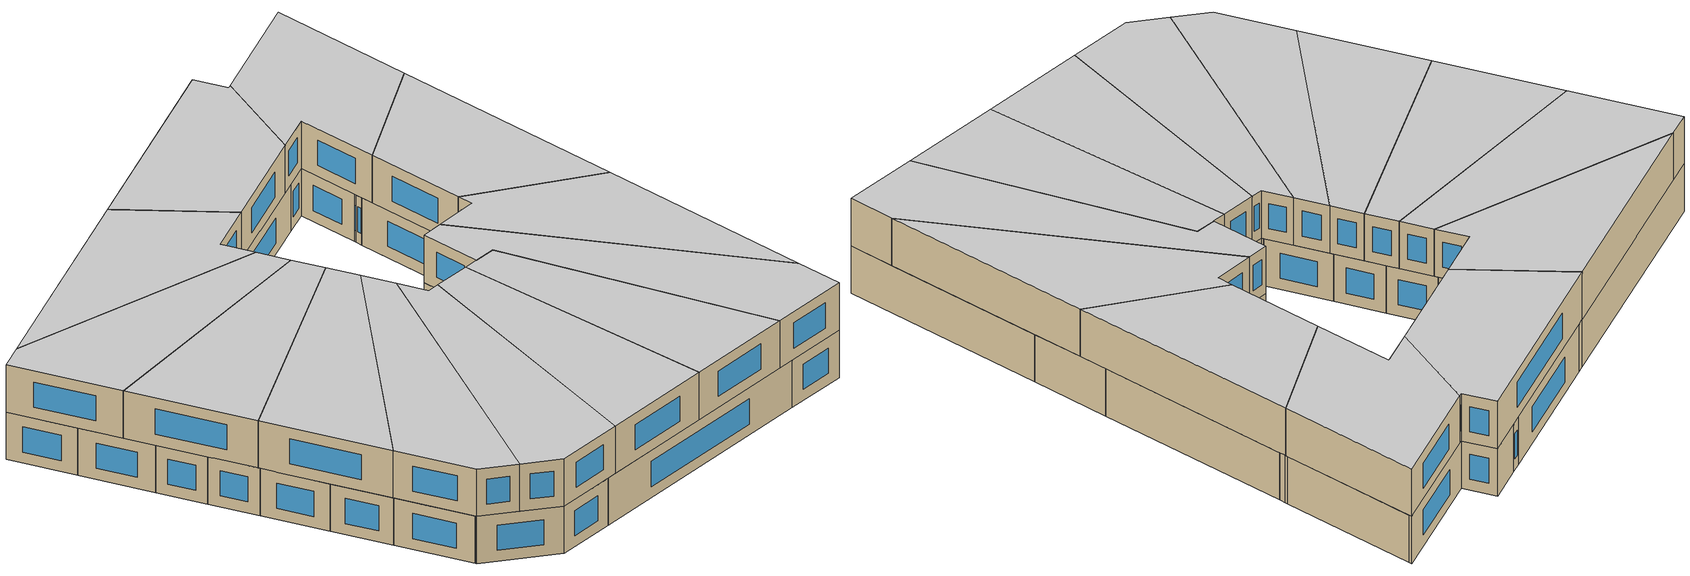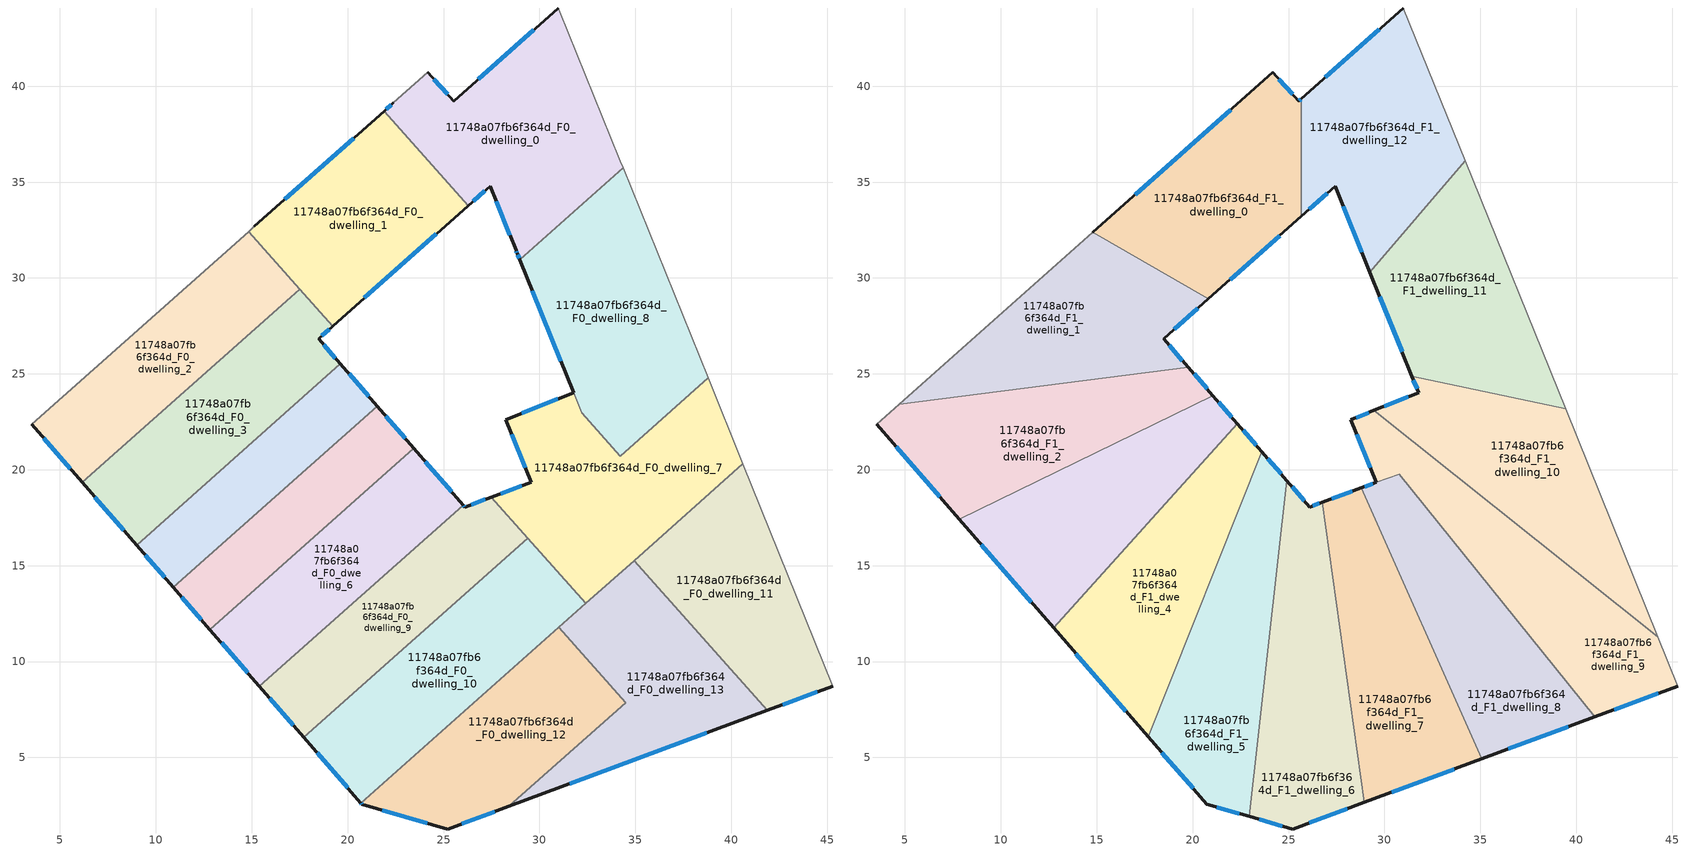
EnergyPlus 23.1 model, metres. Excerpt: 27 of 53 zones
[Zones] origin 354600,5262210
11748a07fb6f364d_F0_dwelling_0
 floor ground (EU_floor_Construction): 31.07,43.89 34.17,36.23 34.23,36.08 34.37,35.74 28.98,30.95 28.84,31.29 28.78,31.44 27.43,34.78 26.29,33.77 21.91,38.7 22.39,39.13 24.18,40.72 25.53,39.22 30.99,44.08 z0
 wall outside (EU_wall_Construction): 26.29,33.77 27.43,34.78 28.78,31.44 28.84,31.29 28.98,30.95 / 22.39,39.13 21.91,38.7 / 30.99,44.08 25.53,39.22 24.18,40.72 z0:3
 wall to 11748a07fb6f364d_F0_dwelling_1 (EU_wall_Construction): 21.91,38.7 26.29,33.77 z0:3
 wall adiabatic (EU_wall_Construction): 24.18,40.72 22.39,39.13 / 34.37,35.74 34.23,36.08 34.17,36.23 31.07,43.89 30.99,44.08 z0:3
 wall to 11748a07fb6f364d_F0_dwelling_8 (EU_wall_Construction): 28.98,30.95 34.37,35.74 z0:3
 window (EU_Window_Construction): 27.75,34 28.46,32.23 / 26.56,34.01 27.16,34.55 / 22.28,39.03 22.02,38.8 / 25.21,39.57 24.5,40.37 / 29.71,42.94 26.81,40.36 / 28.87,31.21 28.95,31.03 / 28.79,31.41 28.83,31.33 z0.7:2.3
11748a07fb6f364d_F0_dwelling_1
 floor ground (EU_floor_Construction): 21.91,38.7 26.29,33.77 19.22,27.49 14.83,32.42 15.14,32.69 z0
 wall outside (EU_wall_Construction): 19.22,27.49 26.29,33.77 / 21.91,38.7 15.14,32.69 z0:3
 wall adiabatic (EU_wall_Construction): 15.14,32.69 14.83,32.42 z0:3
 wall to 11748a07fb6f364d_F0_dwelling_2 (EU_wall_Construction): 14.83,32.42 17.5,29.42 z0:3
 wall to 11748a07fb6f364d_F0_dwelling_3 (EU_wall_Construction): 17.5,29.42 19.22,27.49 z0:3
 window (EU_Window_Construction): 20.88,28.96 24.63,32.3 / 20.32,37.29 16.73,34.1 z0.7:2.3
11748a07fb6f364d_F0_dwelling_10
 floor ground (EU_floor_Construction): 29.4,16.44 32.42,13.03 20.69,2.61 17.71,6.05 z0
 wall outside (EU_wall_Construction): 17.71,6.05 20.69,2.61 z0:3
 wall to 11748a07fb6f364d_F0_dwelling_9 (EU_wall_Construction): 29.4,16.44 17.71,6.05 z0:3
 wall to 11748a07fb6f364d_F0_dwelling_7 (EU_wall_Construction): 32.42,13.03 29.4,16.44 z0:3
 wall to 11748a07fb6f364d_F0_dwelling_12 (EU_wall_Construction): 20.69,2.61 31.01,11.78 z0:3
 wall to 11748a07fb6f364d_F0_dwelling_13 (EU_wall_Construction): 31.01,11.78 32.42,13.03 z0:3
 window (EU_Window_Construction): 18.41,5.24 19.99,3.42 z0.7:2.3
11748a07fb6f364d_F0_dwelling_11
 floor ground (EU_floor_Construction): 40.61,20.31 45.3,8.72 41.88,7.45 34.94,15.27 z0
 wall outside (EU_wall_Construction): 41.88,7.45 45.3,8.72 z0:3
 wall to 11748a07fb6f364d_F0_dwelling_13 (EU_wall_Construction): 34.94,15.27 41.88,7.45 z0:3
 wall adiabatic (EU_wall_Construction): 45.3,8.72 40.61,20.31 z0:3
 wall to 11748a07fb6f364d_F0_dwelling_7 (EU_wall_Construction): 40.61,20.31 34.94,15.27 z0:3
 window (EU_Window_Construction): 42.68,7.75 44.5,8.42 z0.7:2.3
11748a07fb6f364d_F0_dwelling_12
 floor ground (EU_floor_Construction): 31.01,11.78 34.49,7.86 28.41,2.46 25.21,1.27 20.74,2.56 20.69,2.61 z0
 wall outside (EU_wall_Construction): 20.69,2.61 20.74,2.56 25.21,1.27 28.41,2.46 z0:3
 wall to 11748a07fb6f364d_F0_dwelling_13 (EU_wall_Construction): 28.41,2.46 34.49,7.86 31.01,11.78 z0:3
 window (EU_Window_Construction): 21.79,2.25 24.16,1.57 / 20.71,2.6 20.73,2.57 / 25.96,1.55 27.66,2.18 z0.7:2.3
11748a07fb6f364d_F0_dwelling_13
 floor ground (EU_floor_Construction): 34.94,15.27 41.88,7.45 28.41,2.46 34.49,7.86 31.01,11.78 z0
 wall outside (EU_wall_Construction): 28.41,2.46 41.88,7.45 z0:3
 wall to 11748a07fb6f364d_F0_dwelling_7 (EU_wall_Construction): 34.94,15.27 32.42,13.03 z0:3
 window (EU_Window_Construction): 31.58,3.63 38.72,6.28 z0.7:2.3
11748a07fb6f364d_F0_dwelling_2
 floor ground (EU_floor_Construction): 14.83,32.42 17.5,29.42 6.16,19.34 3.53,22.37 z0
 wall outside (EU_wall_Construction): 3.53,22.37 6.16,19.34 z0:3
 wall adiabatic (EU_wall_Construction): 14.83,32.42 3.53,22.37 z0:3
 wall to 11748a07fb6f364d_F0_dwelling_3 (EU_wall_Construction): 17.03,29 17.5,29.42 / 6.16,19.34 17.02,28.99 z0:3
 window (EU_Window_Construction): 4.14,21.65 5.54,20.05 z0.7:2.3
11748a07fb6f364d_F0_dwelling_3
 floor ground (EU_floor_Construction): 19.22,27.49 18.48,26.83 19.63,25.51 9,16.07 6.16,19.34 17.5,29.42 z0
 wall outside (EU_wall_Construction): 6.16,19.34 9,16.07 / 19.63,25.51 18.48,26.83 19.22,27.49 z0:3
 wall to 11748a07fb6f364d_F0_dwelling_4 (EU_wall_Construction): 9,16.07 19.63,25.51 z0:3
 window (EU_Window_Construction): 6.82,18.57 8.33,16.84 / 18.65,26.99 19.04,27.33 / 19.36,25.82 18.75,26.52 z0.7:2.3
11748a07fb6f364d_F0_dwelling_4
 floor ground (EU_floor_Construction): 19.63,25.51 21.54,23.32 10.91,13.87 9,16.07 z0
 wall outside (EU_wall_Construction): 9,16.07 10.91,13.87 / 21.54,23.32 19.63,25.51 z0:3
 wall to 11748a07fb6f364d_F0_dwelling_5 (EU_wall_Construction): 10.91,13.87 21.54,23.32 z0:3
 window (EU_Window_Construction): 9.45,15.55 10.46,14.39 / 21.09,23.83 20.08,25 z0.7:2.3
 ceiling adiabatic (EU_roof_Construction): 21.54,23.32 19.63,25.51 13.79,20.33 21.06,23.87 z3
11748a07fb6f364d_F0_dwelling_5
 floor ground (EU_floor_Construction): 21.54,23.32 23.45,21.12 12.82,11.67 10.91,13.87 z0
 wall outside (EU_wall_Construction): 10.91,13.87 12.82,11.67 / 23.45,21.12 21.54,23.32 z0:3
 wall to 11748a07fb6f364d_F0_dwelling_6 (EU_wall_Construction): 12.82,11.67 23.45,21.12 z0:3
 window (EU_Window_Construction): 11.36,13.35 12.37,12.19 / 23,21.63 21.99,22.8 z0.7:2.3
11748a07fb6f364d_F0_dwelling_6
 floor ground (EU_floor_Construction): 23.45,21.12 26.02,18.16 15.39,8.71 12.82,11.67 z0
 wall outside (EU_wall_Construction): 26.02,18.16 23.45,21.12 / 12.82,11.67 15.39,8.71 z0:3
 wall to 11748a07fb6f364d_F0_dwelling_9 (EU_wall_Construction): 15.39,8.71 26.02,18.16 z0:3
 window (EU_Window_Construction): 25.42,18.85 24.05,20.42 / 13.43,10.97 14.79,9.41 z0.7:2.3
11748a07fb6f364d_F0_dwelling_7
 floor ground (EU_floor_Construction): 38.79,24.79 40.61,20.31 32.42,13.03 27.5,18.57 29.58,19.34 28.25,22.61 31.78,24.02 32.21,22.97 34.21,20.72 z0
 wall outside (EU_wall_Construction): 31.78,24.02 28.25,22.61 29.58,19.34 27.5,18.57 z0:3
 wall to 11748a07fb6f364d_F0_dwelling_8 (EU_wall_Construction): 38.79,24.79 34.21,20.72 32.21,22.97 31.78,24.02 z0:3
 wall adiabatic (EU_wall_Construction): 40.61,20.31 38.79,24.79 z0:3
 wall to 11748a07fb6f364d_F0_dwelling_9 (EU_wall_Construction): 27.5,18.57 29.39,16.44 z0:3
 window (EU_Window_Construction): 30.95,23.69 29.08,22.94 / 29.09,19.16 27.99,18.75 / 28.56,21.84 29.27,20.11 z0.7:2.3
11748a07fb6f364d_F0_dwelling_8
 floor ground (EU_floor_Construction): 34.37,35.74 38.79,24.79 34.21,20.72 32.21,22.97 28.98,30.95 z0
 wall outside (EU_wall_Construction): 28.98,30.95 31.78,24.03 z0:3
 wall adiabatic (EU_wall_Construction): 38.79,24.79 34.37,35.74 z0:3
 window (EU_Window_Construction): 29.64,29.32 31.12,25.65 z0.7:2.3
11748a07fb6f364d_F0_dwelling_9
 floor ground (EU_floor_Construction): 27.5,18.57 29.39,16.44 17.71,6.05 15.39,8.71 26.02,18.16 26.11,18.06 z0
 wall outside (EU_wall_Construction): 27.5,18.57 26.11,18.06 26.02,18.16 / 15.39,8.71 17.71,6.05 z0:3
 window (EU_Window_Construction): 26.09,18.08 26.04,18.13 / 27.17,18.45 26.44,18.18 / 15.94,8.09 17.16,6.67 z0.7:2.3
11748a07fb6f364d_F1_dwelling_0
 floor to 11748a07fb6f364d_F0_dwelling_1 (EU_floor_Construction): 21.91,38.7 25.67,34.47 25.67,33.22 20.82,28.91 14.95,32.29 14.83,32.42 14.86,32.44 z3
 floor to 11748a07fb6f364d_F0_dwelling_0 (EU_floor_Construction): 25.67,39.35 25.67,34.47 21.91,38.7 24.18,40.72 25.53,39.22 z3
 wall outside (EU_wall_Construction): 25.67,39.35 25.53,39.22 24.18,40.72 14.79,32.38 / 20.82,28.91 25.67,33.22 z3:6
 wall to 11748a07fb6f364d_F1_dwelling_12 (EU_wall_Construction): 25.67,33.22 25.67,39.35 z3:6
 wall to 11748a07fb6f364d_F1_dwelling_1 (EU_wall_Construction): 14.79,32.38 20.82,28.91 z3:6
 window (EU_Window_Construction): 25.21,39.57 24.5,40.37 / 25.64,39.32 25.56,39.25 / 21.96,29.92 24.53,32.21 / 21.98,38.76 17,34.34 z3.7:5.3
 ceiling to 11748a07fb6f364d_F2_dwelling_0 (EU_floor_Construction): 25.67,33.22 25.67,39.35 25.53,39.22 24.18,40.72 14.79,32.38 20.82,28.91 z6
11748a07fb6f364d_F1_dwelling_1
 floor to 11748a07fb6f364d_F0_dwelling_2 (EU_floor_Construction): 14.95,32.29 17.5,29.42 11.76,24.32 4.7,23.41 14.79,32.38 z3
 floor to 11748a07fb6f364d_F0_dwelling_3 (EU_floor_Construction): 19.22,27.49 18.48,26.83 19.63,25.51 19.38,25.3 11.76,24.32 17.5,29.42 z3
 floor to 11748a07fb6f364d_F0_dwelling_1 (EU_floor_Construction): 20.82,28.91 19.22,27.49 14.95,32.29 z3
 floor adiabatic (EU_floor_Construction): 19.63,25.51 19.77,25.35 19.38,25.3 z3
 wall outside (EU_wall_Construction): 19.77,25.35 18.48,26.83 20.82,28.91 z3:6
 wall to 11748a07fb6f364d_F1_dwelling_2 (EU_wall_Construction): 4.7,23.41 19.77,25.35 z3:6
 wall adiabatic (EU_wall_Construction): 14.79,32.38 4.7,23.41 z3:6
 window (EU_Window_Construction): 19.03,27.32 20.27,28.42 / 19.47,25.7 18.78,26.48 z3.7:5.3
 ceiling to 11748a07fb6f364d_F2_dwelling_1 (EU_floor_Construction): 19.77,25.35 18.48,26.83 20.82,28.91 14.79,32.38 4.7,23.41 z6
11748a07fb6f364d_F1_dwelling_10
 floor to 11748a07fb6f364d_F0_dwelling_7 (EU_floor_Construction): 39.45,23.18 40.61,20.31 36.99,17.09 29.46,23.09 31.78,24.02 32.21,22.97 34.21,20.72 37.46,23.6 z3
 floor to 11748a07fb6f364d_F0_dwelling_11 (EU_floor_Construction): 40.61,20.31 44.25,11.3 36.99,17.09 z3
 floor to 11748a07fb6f364d_F0_dwelling_8 (EU_floor_Construction): 37.46,23.6 34.21,20.72 32.21,22.97 31.43,24.88 z3
 wall outside (EU_wall_Construction): 31.43,24.88 31.78,24.02 29.46,23.09 z3:6
 wall to 11748a07fb6f364d_F1_dwelling_11 (EU_wall_Construction): 39.45,23.18 31.43,24.88 z3:6
 wall adiabatic (EU_wall_Construction): 44.25,11.3 39.45,23.18 z3:6
 wall to 11748a07fb6f364d_F1_dwelling_9 (EU_wall_Construction): 29.46,23.09 44.25,11.3 z3:6
 window (EU_Window_Construction): 31.23,23.8 30,23.31 / 31.51,24.68 31.7,24.22 z3.7:5.3
 ceiling to 11748a07fb6f364d_F2_dwelling_10 (EU_floor_Construction): 44.25,11.3 39.45,23.18 31.43,24.88 31.78,24.02 29.46,23.09 z6
11748a07fb6f364d_F1_dwelling_11
 floor to 11748a07fb6f364d_F0_dwelling_8 (EU_floor_Construction): 34.37,35.74 38.79,24.79 37.46,23.6 31.43,24.88 29.24,30.3 32.36,33.96 z3
 floor to 11748a07fb6f364d_F0_dwelling_0 (EU_floor_Construction): 34.21,36.12 34.37,35.74 32.36,33.96 z3
 floor to 11748a07fb6f364d_F0_dwelling_7 (EU_floor_Construction): 38.79,24.79 39.45,23.18 37.46,23.6 z3
 wall outside (EU_wall_Construction): 29.24,30.3 31.43,24.88 z3:6
 wall to 11748a07fb6f364d_F1_dwelling_12 (EU_wall_Construction): 34.21,36.12 29.24,30.3 z3:6
 wall adiabatic (EU_wall_Construction): 39.45,23.18 34.21,36.12 z3:6
 window (EU_Window_Construction): 29.76,29.03 30.92,26.15 z3.7:5.3
 ceiling to 11748a07fb6f364d_F2_dwelling_11 (EU_floor_Construction): 39.45,23.18 34.21,36.12 29.24,30.3 31.43,24.88 z6
11748a07fb6f364d_F1_dwelling_12
 floor to 11748a07fb6f364d_F0_dwelling_0 (EU_floor_Construction): 31.07,43.89 34.17,36.23 34.18,36.2 34.21,36.12 32.36,33.96 28.98,30.95 28.87,31.23 28.83,31.32 28.78,31.44 27.43,34.78 26.29,33.77 25.67,34.47 25.67,39.35 30.99,44.08 z3
 floor to 11748a07fb6f364d_F0_dwelling_8 (EU_floor_Construction): 32.36,33.96 29.24,30.3 28.98,30.95 z3
 floor to 11748a07fb6f364d_F0_dwelling_1 (EU_floor_Construction): 25.67,34.47 26.29,33.77 25.67,33.22 z3
 wall outside (EU_wall_Construction): 25.67,33.22 27.43,34.78 29.24,30.3 / 30.99,44.08 25.67,39.35 z3:6
 wall adiabatic (EU_wall_Construction): 34.21,36.12 30.99,44.08 z3:6
 window (EU_Window_Construction): 27.85,33.73 28.82,31.35 / 26.08,33.59 27.02,34.42 / 29.74,42.97 26.92,40.46 z3.7:5.3
 ceiling to 11748a07fb6f364d_F2_dwelling_12 (EU_floor_Construction): 29.24,30.3 34.21,36.12 30.99,44.08 25.67,39.35 25.67,33.22 27.43,34.78 z6
11748a07fb6f364d_F1_dwelling_2
 floor to 11748a07fb6f364d_F0_dwelling_3 (EU_floor_Construction): 19.38,25.3 13.79,20.33 7.82,17.43 6.16,19.34 11.76,24.32 z3
 floor to 11748a07fb6f364d_F0_dwelling_2 (EU_floor_Construction): 11.76,24.32 6.16,19.34 3.53,22.37 4.7,23.41 z3
 floor adiabatic (EU_floor_Construction): 19.77,25.35 21.06,23.87 13.79,20.33 19.38,25.3 z3
 wall outside (EU_wall_Construction): 21.06,23.87 19.77,25.35 / 3.53,22.37 7.82,17.42 z3:6
 wall to 11748a07fb6f364d_F1_dwelling_3 (EU_wall_Construction): 7.82,17.42 21.06,23.87 z3:6
 wall adiabatic (EU_wall_Construction): 4.7,23.41 3.53,22.37 z3:6
 window (EU_Window_Construction): 20.76,24.21 20.07,25 / 4.53,21.21 6.81,18.59 z3.7:5.3
 ceiling to 11748a07fb6f364d_F2_dwelling_2 (EU_floor_Construction): 21.06,23.87 19.77,25.35 4.7,23.41 3.53,22.37 7.82,17.42 z6
11748a07fb6f364d_F1_dwelling_3
 floor to 11748a07fb6f364d_F0_dwelling_4 (EU_floor_Construction): 21.06,23.87 21.54,23.32 10.91,13.87 9,16.07 13.79,20.33 z3
 floor to 11748a07fb6f364d_F0_dwelling_5 (EU_floor_Construction): 21.54,23.32 22.33,22.4 12.75,11.75 10.91,13.87 z3
 floor to 11748a07fb6f364d_F0_dwelling_3 (EU_floor_Construction): 13.79,20.33 9,16.07 7.82,17.43 z3
 wall outside (EU_wall_Construction): 22.33,22.4 21.06,23.87 / 7.82,17.42 12.75,11.75 z3:6
 wall to 11748a07fb6f364d_F1_dwelling_4 (EU_wall_Construction): 12.75,11.75 22.33,22.4 z3:6
 window (EU_Window_Construction): 22.03,22.75 21.36,23.52 / 8.98,16.09 11.59,13.08 z3.7:5.3
 ceiling to 11748a07fb6f364d_F2_dwelling_3 (EU_floor_Construction): 12.75,11.75 22.33,22.4 21.06,23.87 7.82,17.42 z6
11748a07fb6f364d_F1_dwelling_4
 floor to 11748a07fb6f364d_F0_dwelling_6 (EU_floor_Construction): 23.45,21.12 23.61,20.94 20.57,13.31 15.39,8.71 12.82,11.67 z3
 floor to 11748a07fb6f364d_F0_dwelling_5 (EU_floor_Construction): 22.33,22.4 23.45,21.12 12.82,11.67 12.75,11.75 z3
 floor to 11748a07fb6f364d_F0_dwelling_9 (EU_floor_Construction): 20.57,13.31 17.68,6.08 15.39,8.71 z3
 wall outside (EU_wall_Construction): 23.61,20.94 22.33,22.4 / 12.75,11.75 17.68,6.08 z3:6
 wall to 11748a07fb6f364d_F1_dwelling_5 (EU_wall_Construction): 17.68,6.08 23.61,20.94 z3:6
 window (EU_Window_Construction): 23.31,21.28 22.63,22.06 / 13.91,10.42 16.52,7.41 z3.7:5.3
 ceiling to 11748a07fb6f364d_F2_dwelling_4 (EU_floor_Construction): 17.68,6.08 23.61,20.94 22.33,22.4 12.75,11.75 z6
11748a07fb6f364d_F1_dwelling_5
 floor to 11748a07fb6f364d_F0_dwelling_10 (EU_floor_Construction): 24.04,11.68 23.28,4.91 20.69,2.61 17.71,6.05 z3
 floor to 11748a07fb6f364d_F0_dwelling_9 (EU_floor_Construction): 24.63,16.92 24.04,11.68 17.71,6.05 17.68,6.08 20.57,13.31 z3
 floor to 11748a07fb6f364d_F0_dwelling_6 (EU_floor_Construction): 23.61,20.94 24.92,19.43 24.63,16.92 20.57,13.31 z3
 floor to 11748a07fb6f364d_F0_dwelling_12 (EU_floor_Construction): 23.28,4.91 22.94,1.92 20.74,2.56 20.69,2.61 z3
 wall outside (EU_wall_Construction): 24.92,19.43 23.61,20.94 / 17.68,6.08 20.74,2.56 22.94,1.92 z3:6
 wall to 11748a07fb6f364d_F1_dwelling_6 (EU_wall_Construction): 22.94,1.92 24.92,19.43 z3:6
 window (EU_Window_Construction): 24.61,19.78 23.91,20.58 / 21.26,2.41 22.43,2.07 / 18.4,5.25 20.02,3.38 z3.7:5.3
 ceiling to 11748a07fb6f364d_F2_dwelling_5 (EU_floor_Construction): 22.94,1.92 24.92,19.43 23.61,20.94 17.68,6.08 20.74,2.56 z6
11748a07fb6f364d_F1_dwelling_6
 floor to 11748a07fb6f364d_F0_dwelling_9 (EU_floor_Construction): 26.76,18.3 27.28,14.56 24.04,11.68 24.63,16.92 26.02,18.16 26.11,18.06 z3
 floor to 11748a07fb6f364d_F0_dwelling_10 (EU_floor_Construction): 27.28,14.56 28.04,9.14 23.28,4.91 24.04,11.68 z3
 floor to 11748a07fb6f364d_F0_dwelling_6 (EU_floor_Construction): 24.92,19.43 26.02,18.16 24.63,16.92 z3
 floor to 11748a07fb6f364d_F0_dwelling_12 (EU_floor_Construction): 28.04,9.14 28.91,2.9 28.41,2.46 25.21,1.27 22.94,1.92 23.28,4.91 z3
 floor to 11748a07fb6f364d_F0_dwelling_13 (EU_floor_Construction): 28.91,2.9 28.95,2.65 28.41,2.46 z3
 wall outside (EU_wall_Construction): 26.76,18.3 26.11,18.06 24.92,19.43 / 22.94,1.92 25.21,1.27 28.95,2.65 z3:6
 wall to 11748a07fb6f364d_F1_dwelling_7 (EU_wall_Construction): 28.95,2.65 26.76,18.3 z3:6
 window (EU_Window_Construction): 25.83,18.38 25.2,19.11 / 26.61,18.24 26.26,18.11 / 26.09,1.59 28.07,2.33 / 23.47,1.77 24.68,1.42 z3.7:5.3
 ceiling to 11748a07fb6f364d_F2_dwelling_6 (EU_floor_Construction): 28.95,2.65 26.76,18.3 26.11,18.06 24.92,19.43 22.94,1.92 25.21,1.27 z6
11748a07fb6f364d_F1_dwelling_7
 floor to 11748a07fb6f364d_F0_dwelling_12 (EU_floor_Construction): 33.06,9.47 33.98,7.4 28.91,2.9 28.04,9.14 31.01,11.78 z3
 floor to 11748a07fb6f364d_F0_dwelling_13 (EU_floor_Construction): 33.98,7.4 35.08,4.93 28.95,2.65 28.91,2.9 z3; 31.75,12.43 33.06,9.47 31.01,11.78 z3
 floor to 11748a07fb6f364d_F0_dwelling_9 (EU_floor_Construction): 27.5,18.57 29.4,16.44 27.28,14.56 26.76,18.3 z3
 floor to 11748a07fb6f364d_F0_dwelling_7 (EU_floor_Construction): 28.8,19.05 30.54,15.15 27.5,18.57 z3
 floor to 11748a07fb6f364d_F0_dwelling_10 (EU_floor_Construction): 30.54,15.15 31.75,12.43 28.04,9.14 27.28,14.56 29.4,16.44 z3
 wall outside (EU_wall_Construction): 28.8,19.05 26.76,18.3 / 28.95,2.65 35.08,4.93 z3:6
 wall to 11748a07fb6f364d_F1_dwelling_8 (EU_wall_Construction): 35.08,4.93 28.8,19.05 z3:6
 window (EU_Window_Construction): 28.32,18.88 27.24,18.48 / 30.39,3.19 33.64,4.39 z3.7:5.3
 ceiling to 11748a07fb6f364d_F2_dwelling_7 (EU_floor_Construction): 35.08,4.93 28.8,19.05 26.76,18.3 28.95,2.65 z6
11748a07fb6f364d_F1_dwelling_8
 floor to 11748a07fb6f364d_F0_dwelling_13 (EU_floor_Construction): 34.63,14.99 40.98,7.12 35.08,4.93 33.98,7.4 34.49,7.86 33.06,9.47 31.75,12.43 z3
 floor to 11748a07fb6f364d_F0_dwelling_12 (EU_floor_Construction): 33.06,9.47 34.49,7.86 33.98,7.4 z3
 floor to 11748a07fb6f364d_F0_dwelling_7 (EU_floor_Construction): 30.77,19.78 34.63,14.99 32.42,13.03 30.54,15.15 28.8,19.05 29.62,19.36 z3
 floor to 11748a07fb6f364d_F0_dwelling_10 (EU_floor_Construction): 30.54,15.15 32.42,13.03 31.75,12.43 z3
 wall outside (EU_wall_Construction): 35.08,4.93 40.98,7.12 / 29.57,19.34 28.8,19.05 z3:6
 wall to 11748a07fb6f364d_F1_dwelling_9 (EU_wall_Construction): 40.98,7.12 30.77,19.78 29.58,19.34 z3:6
 window (EU_Window_Construction): 36.46,5.44 39.59,6.6 / 29.39,19.27 28.98,19.12 z3.7:5.3
 ceiling to 11748a07fb6f364d_F2_dwelling_8 (EU_floor_Construction): 40.98,7.12 30.77,19.78 29.58,19.34 28.8,19.05 35.08,4.93 z6
11748a07fb6f364d_F1_dwelling_9
 floor to 11748a07fb6f364d_F0_dwelling_11 (EU_floor_Construction): 44.25,11.3 45.3,8.72 41.88,7.45 34.94,15.27 36.99,17.09 z3
 floor to 11748a07fb6f364d_F0_dwelling_7 (EU_floor_Construction): 36.99,17.09 34.63,14.99 30.77,19.78 29.58,19.34 28.25,22.61 29.46,23.09 z3
 floor to 11748a07fb6f364d_F0_dwelling_13 (EU_floor_Construction): 34.94,15.27 41.88,7.45 40.98,7.12 34.63,14.99 z3
 wall outside (EU_wall_Construction): 29.46,23.09 28.25,22.61 29.58,19.34 / 40.98,7.12 45.3,8.72 z3:6
 wall adiabatic (EU_wall_Construction): 45.3,8.72 44.25,11.3 z3:6
 window (EU_Window_Construction): 28.56,21.84 29.27,20.11 / 29.17,22.98 28.53,22.72 / 41.99,7.49 44.28,8.34 z3.7:5.3
 ceiling to 11748a07fb6f364d_F2_dwelling_9 (EU_floor_Construction): 45.3,8.72 44.25,11.3 29.46,23.09 28.25,22.61 29.58,19.34 30.77,19.78 40.98,7.12 z6
[Building]
EU S2 Campaign: North Axis=0; Terrain=City; Solar Distribution=FullExterior
[Site:Location]
Budapest.Ferenc.Liszt.Intl.AP: Latitude=47.437; Longitude=19.256; Time Zone=1; Elevation=185
[SizingPeriod:WeatherFileDays]
AnnualSizingPeriod: Begin Month=1; Begin Day of Month=1; End Month=12; End Day of Month=31; Day of Week for Start Day=Monday; Use Weather File Daylight Saving Period=No; Use Weather File Rain and Snow Indicators=No
[MATERIAL]
EU_InternalMass_Material: Roughness=MediumRough; Thickness=0.1; Conductivity=1; Density=1800; Specific Heat=900; Thermal Absorptance=0.9; Solar Absorptance=0.7; Visible Absorptance=0.7
[MATERIAL:NOMASS] Roughness=MediumRough; Thermal Absorptance=0.9; Solar Absorptance=0.7; Visible Absorptance=0.7
Name | Thermal Resistance
EU_wall_NoMass | 0.832559
EU_roof_NoMass | 1.39638
EU_floor_NoMass | 0.872794
[WINDOWMATERIAL:SIMPLEGLAZINGSYSTEM]
EU_Window_SimpleGlazing: UFactor=2.79869; Solar Heat Gain Coefficient=0.75; Visible Transmittance=0.75
[CONSTRUCTION]
EU_wall_Construction: EU_wall_NoMass
EU_roof_Construction: EU_roof_NoMass
EU_floor_Construction: EU_floor_NoMass
EU_Window_Construction: EU_Window_SimpleGlazing
EU_InternalMass_Construction: EU_InternalMass_Material
[ZONE] Type=1; Multiplier=1; Ceiling Height=autocalculate; Floor Area=autocalculate; Part of Total Floor Area=Yes
Name | Volume
11748a07fb6f364d_F0_dwelling_0 | 233.808
11748a07fb6f364d_F1_dwelling_0 | 201.679
11748a07fb6f364d_F0_dwelling_1 | 187.346
11748a07fb6f364d_F1_dwelling_1 | 201.736
11748a07fb6f364d_F0_dwelling_10 | 213.969
11748a07fb6f364d_F1_dwelling_10 | 201.728
11748a07fb6f364d_F0_dwelling_11 | 187.341
11748a07fb6f364d_F1_dwelling_11 | 201.749
11748a07fb6f364d_F0_dwelling_12 | 187.347
11748a07fb6f364d_F1_dwelling_12 | 201.757
11748a07fb6f364d_F0_dwelling_13 | 187.324
11748a07fb6f364d_F0_dwelling_2 | 182.398
11748a07fb6f364d_F1_dwelling_2 | 201.753
11748a07fb6f364d_F0_dwelling_3 | 192.233
11748a07fb6f364d_F1_dwelling_3 | 201.755
11748a07fb6f364d_F0_dwelling_4; 11748a07fb6f364d_F0_dwelling_5 | 124.334
11748a07fb6f364d_F1_dwelling_4 | 201.727
11748a07fb6f364d_F1_dwelling_5 | 201.739
11748a07fb6f364d_F0_dwelling_6 | 167.147
11748a07fb6f364d_F1_dwelling_6 | 201.744
11748a07fb6f364d_F0_dwelling_7 | 235.764
11748a07fb6f364d_F1_dwelling_7 | 201.746
11748a07fb6f364d_F0_dwelling_8 | 235.641
11748a07fb6f364d_F1_dwelling_8 | 193.976
11748a07fb6f364d_F0_dwelling_9 | 163.487
11748a07fb6f364d_F1_dwelling_9 | 209.541
[INTERNALMASS] Construction=EU_InternalMass_Construction
Name | Zone or ZoneList | Surface Area
11748a07fb6f364d_F0_dwelling_0_EU_InternalMass | 11748a07fb6f364d_F0_dwelling_0 | 77.9356
11748a07fb6f364d_F0_dwelling_1_EU_InternalMass | 11748a07fb6f364d_F0_dwelling_1 | 62.4486
11748a07fb6f364d_F0_dwelling_2_EU_InternalMass | 11748a07fb6f364d_F0_dwelling_2 | 60.795
11748a07fb6f364d_F0_dwelling_3_EU_InternalMass | 11748a07fb6f364d_F0_dwelling_3 | 64.0805
11748a07fb6f364d_F0_dwelling_4_EU_InternalMass | 11748a07fb6f364d_F0_dwelling_4 | 41.4446
11748a07fb6f364d_F0_dwelling_5_EU_InternalMass | 11748a07fb6f364d_F0_dwelling_5 | 41.4446
11748a07fb6f364d_F0_dwelling_6_EU_InternalMass | 11748a07fb6f364d_F0_dwelling_6 | 55.7094
11748a07fb6f364d_F0_dwelling_7_EU_InternalMass | 11748a07fb6f364d_F0_dwelling_7 | 78.588
11748a07fb6f364d_F0_dwelling_8_EU_InternalMass | 11748a07fb6f364d_F0_dwelling_8 | 78.5525
11748a07fb6f364d_F0_dwelling_9_EU_InternalMass | 11748a07fb6f364d_F0_dwelling_9 | 54.5445
11748a07fb6f364d_F0_dwelling_10_EU_InternalMass | 11748a07fb6f364d_F0_dwelling_10 | 71.3223
11748a07fb6f364d_F0_dwelling_11_EU_InternalMass | 11748a07fb6f364d_F0_dwelling_11 | 62.4458
11748a07fb6f364d_F0_dwelling_12_EU_InternalMass | 11748a07fb6f364d_F0_dwelling_12 | 62.4498
11748a07fb6f364d_F0_dwelling_13_EU_InternalMass | 11748a07fb6f364d_F0_dwelling_13 | 62.4413
11748a07fb6f364d_F1_dwelling_0_EU_InternalMass | 11748a07fb6f364d_F1_dwelling_0 | 67.247
11748a07fb6f364d_F1_dwelling_1_EU_InternalMass | 11748a07fb6f364d_F1_dwelling_1 | 67.2453
11748a07fb6f364d_F1_dwelling_2_EU_InternalMass | 11748a07fb6f364d_F1_dwelling_2 | 67.2508
11748a07fb6f364d_F1_dwelling_3_EU_InternalMass | 11748a07fb6f364d_F1_dwelling_3 | 67.2518
11748a07fb6f364d_F1_dwelling_4_EU_InternalMass | 11748a07fb6f364d_F1_dwelling_4 | 67.2424
11748a07fb6f364d_F1_dwelling_5_EU_InternalMass | 11748a07fb6f364d_F1_dwelling_5 | 67.2464
11748a07fb6f364d_F1_dwelling_6_EU_InternalMass | 11748a07fb6f364d_F1_dwelling_6 | 67.2479
11748a07fb6f364d_F1_dwelling_7_EU_InternalMass | 11748a07fb6f364d_F1_dwelling_7 | 67.2489
11748a07fb6f364d_F1_dwelling_8_EU_InternalMass | 11748a07fb6f364d_F1_dwelling_8 | 64.6612
11748a07fb6f364d_F1_dwelling_9_EU_InternalMass | 11748a07fb6f364d_F1_dwelling_9 | 69.8471
11748a07fb6f364d_F1_dwelling_10_EU_InternalMass | 11748a07fb6f364d_F1_dwelling_10 | 67.2427
11748a07fb6f364d_F1_dwelling_11_EU_InternalMass | 11748a07fb6f364d_F1_dwelling_11 | 67.2498
11748a07fb6f364d_F1_dwelling_12_EU_InternalMass | 11748a07fb6f364d_F1_dwelling_12 | 67.2525
[OTHEREQUIPMENT] Fuel Type=Electricity; Design Level Calculation Method=Watts/Area; Power per Zone Floor Area=1; Fraction Latent=0; Fraction Radiant=0; Fraction Lost=0; Carbon Dioxide Generation Rate=0; EndUse Subcategory=EU_Step8_InternalGains
Name | Zone or ZoneList or Space or SpaceList | Schedule
EU_Step8_InternalGain_11748a07fb6f364d_F0_dwelling_0_f000 | 11748a07fb6f364d_F0_dwelling_0 | EU_Step8_GainSchedule_11748a07fb6f364d_F0_dwelling_0_f000
EU_Step8_InternalGain_11748a07fb6f364d_F0_dwelling_1_f000 | 11748a07fb6f364d_F0_dwelling_1 | EU_Step8_GainSchedule_11748a07fb6f364d_F0_dwelling_1_f000
EU_Step8_InternalGain_11748a07fb6f364d_F0_dwelling_2_f000 | 11748a07fb6f364d_F0_dwelling_2 | EU_Step8_GainSchedule_11748a07fb6f364d_F0_dwelling_2_f000
EU_Step8_InternalGain_11748a07fb6f364d_F0_dwelling_3_f000 | 11748a07fb6f364d_F0_dwelling_3 | EU_Step8_GainSchedule_11748a07fb6f364d_F0_dwelling_3_f000
EU_Step8_InternalGain_11748a07fb6f364d_F0_dwelling_4_f000 | 11748a07fb6f364d_F0_dwelling_4 | EU_Step8_GainSchedule_11748a07fb6f364d_F0_dwelling_4_f000
EU_Step8_InternalGain_11748a07fb6f364d_F0_dwelling_5_f000 | 11748a07fb6f364d_F0_dwelling_5 | EU_Step8_GainSchedule_11748a07fb6f364d_F0_dwelling_5_f000
EU_Step8_InternalGain_11748a07fb6f364d_F0_dwelling_6_f000 | 11748a07fb6f364d_F0_dwelling_6 | EU_Step8_GainSchedule_11748a07fb6f364d_F0_dwelling_6_f000
EU_Step8_InternalGain_11748a07fb6f364d_F0_dwelling_7_f000 | 11748a07fb6f364d_F0_dwelling_7 | EU_Step8_GainSchedule_11748a07fb6f364d_F0_dwelling_7_f000
EU_Step8_InternalGain_11748a07fb6f364d_F0_dwelling_8_f000 | 11748a07fb6f364d_F0_dwelling_8 | EU_Step8_GainSchedule_11748a07fb6f364d_F0_dwelling_8_f000
EU_Step8_InternalGain_11748a07fb6f364d_F0_dwelling_9_f000 | 11748a07fb6f364d_F0_dwelling_9 | EU_Step8_GainSchedule_11748a07fb6f364d_F0_dwelling_9_f000
EU_Step8_InternalGain_11748a07fb6f364d_F0_dwelling_10_f000 | 11748a07fb6f364d_F0_dwelling_10 | EU_Step8_GainSchedule_11748a07fb6f364d_F0_dwelling_10_f000
EU_Step8_InternalGain_11748a07fb6f364d_F0_dwelling_11_f000 | 11748a07fb6f364d_F0_dwelling_11 | EU_Step8_GainSchedule_11748a07fb6f364d_F0_dwelling_11_f000
EU_Step8_InternalGain_11748a07fb6f364d_F0_dwelling_12_f000 | 11748a07fb6f364d_F0_dwelling_12 | EU_Step8_GainSchedule_11748a07fb6f364d_F0_dwelling_12_f000
EU_Step8_InternalGain_11748a07fb6f364d_F0_dwelling_13_f000 | 11748a07fb6f364d_F0_dwelling_13 | EU_Step8_GainSchedule_11748a07fb6f364d_F0_dwelling_13_f000
EU_Step8_InternalGain_11748a07fb6f364d_F1_dwelling_0_f000 | 11748a07fb6f364d_F1_dwelling_0 | EU_Step8_GainSchedule_11748a07fb6f364d_F1_dwelling_0_f000
EU_Step8_InternalGain_11748a07fb6f364d_F1_dwelling_1_f000 | 11748a07fb6f364d_F1_dwelling_1 | EU_Step8_GainSchedule_11748a07fb6f364d_F1_dwelling_1_f000
EU_Step8_InternalGain_11748a07fb6f364d_F1_dwelling_2_f000 | 11748a07fb6f364d_F1_dwelling_2 | EU_Step8_GainSchedule_11748a07fb6f364d_F1_dwelling_2_f000
EU_Step8_InternalGain_11748a07fb6f364d_F1_dwelling_3_f000 | 11748a07fb6f364d_F1_dwelling_3 | EU_Step8_GainSchedule_11748a07fb6f364d_F1_dwelling_3_f000
EU_Step8_InternalGain_11748a07fb6f364d_F1_dwelling_4_f000 | 11748a07fb6f364d_F1_dwelling_4 | EU_Step8_GainSchedule_11748a07fb6f364d_F1_dwelling_4_f000
EU_Step8_InternalGain_11748a07fb6f364d_F1_dwelling_5_f000 | 11748a07fb6f364d_F1_dwelling_5 | EU_Step8_GainSchedule_11748a07fb6f364d_F1_dwelling_5_f000
EU_Step8_InternalGain_11748a07fb6f364d_F1_dwelling_6_f000 | 11748a07fb6f364d_F1_dwelling_6 | EU_Step8_GainSchedule_11748a07fb6f364d_F1_dwelling_6_f000
EU_Step8_InternalGain_11748a07fb6f364d_F1_dwelling_7_f000 | 11748a07fb6f364d_F1_dwelling_7 | EU_Step8_GainSchedule_11748a07fb6f364d_F1_dwelling_7_f000
EU_Step8_InternalGain_11748a07fb6f364d_F1_dwelling_8_f000 | 11748a07fb6f364d_F1_dwelling_8 | EU_Step8_GainSchedule_11748a07fb6f364d_F1_dwelling_8_f000
EU_Step8_InternalGain_11748a07fb6f364d_F1_dwelling_9_f000 | 11748a07fb6f364d_F1_dwelling_9 | EU_Step8_GainSchedule_11748a07fb6f364d_F1_dwelling_9_f000
EU_Step8_InternalGain_11748a07fb6f364d_F1_dwelling_10_f000 | 11748a07fb6f364d_F1_dwelling_10 | EU_Step8_GainSchedule_11748a07fb6f364d_F1_dwelling_10_f000
EU_Step8_InternalGain_11748a07fb6f364d_F1_dwelling_11_f000 | 11748a07fb6f364d_F1_dwelling_11 | EU_Step8_GainSchedule_11748a07fb6f364d_F1_dwelling_11_f000
EU_Step8_InternalGain_11748a07fb6f364d_F1_dwelling_12_f000 | 11748a07fb6f364d_F1_dwelling_12 | EU_Step8_GainSchedule_11748a07fb6f364d_F1_dwelling_12_f000
[ZONEVENTILATION:DESIGNFLOWRATE] Schedule=EU_AlwaysOn; Design Flow Rate Calculation Method=AirChanges/Hour; Air Changes per Hour=0.475469; Ventilation Type=Natural; Fan Pressure Rise=0; Fan Total Efficiency=1; Constant Term Coefficient=1; Temperature Term Coefficient=0; Velocity Term Coefficient=0; Velocity Squared Term Coefficient=0; Minimum Indoor Temperature=-100; Maximum Indoor Temperature=100; Delta Temperature=-100; Minimum Outdoor Temperature=-100; Maximum Outdoor Temperature=100; Maximum Wind Speed=40
Name | Zone or ZoneList or Space or SpaceList
EU_ConstantAir_11748a07fb6f364d_F0_dwelling_0 | 11748a07fb6f364d_F0_dwelling_0
EU_ConstantAir_11748a07fb6f364d_F0_dwelling_1 | 11748a07fb6f364d_F0_dwelling_1
EU_ConstantAir_11748a07fb6f364d_F0_dwelling_2 | 11748a07fb6f364d_F0_dwelling_2
EU_ConstantAir_11748a07fb6f364d_F0_dwelling_3 | 11748a07fb6f364d_F0_dwelling_3
EU_ConstantAir_11748a07fb6f364d_F0_dwelling_4 | 11748a07fb6f364d_F0_dwelling_4
EU_ConstantAir_11748a07fb6f364d_F0_dwelling_5 | 11748a07fb6f364d_F0_dwelling_5
EU_ConstantAir_11748a07fb6f364d_F0_dwelling_6 | 11748a07fb6f364d_F0_dwelling_6
EU_ConstantAir_11748a07fb6f364d_F0_dwelling_7 | 11748a07fb6f364d_F0_dwelling_7
EU_ConstantAir_11748a07fb6f364d_F0_dwelling_8 | 11748a07fb6f364d_F0_dwelling_8
EU_ConstantAir_11748a07fb6f364d_F0_dwelling_9 | 11748a07fb6f364d_F0_dwelling_9
EU_ConstantAir_11748a07fb6f364d_F0_dwelling_10 | 11748a07fb6f364d_F0_dwelling_10
EU_ConstantAir_11748a07fb6f364d_F0_dwelling_11 | 11748a07fb6f364d_F0_dwelling_11
EU_ConstantAir_11748a07fb6f364d_F0_dwelling_12 | 11748a07fb6f364d_F0_dwelling_12
EU_ConstantAir_11748a07fb6f364d_F0_dwelling_13 | 11748a07fb6f364d_F0_dwelling_13
EU_ConstantAir_11748a07fb6f364d_F1_dwelling_0 | 11748a07fb6f364d_F1_dwelling_0
EU_ConstantAir_11748a07fb6f364d_F1_dwelling_1 | 11748a07fb6f364d_F1_dwelling_1
EU_ConstantAir_11748a07fb6f364d_F1_dwelling_2 | 11748a07fb6f364d_F1_dwelling_2
EU_ConstantAir_11748a07fb6f364d_F1_dwelling_3 | 11748a07fb6f364d_F1_dwelling_3
EU_ConstantAir_11748a07fb6f364d_F1_dwelling_4 | 11748a07fb6f364d_F1_dwelling_4
EU_ConstantAir_11748a07fb6f364d_F1_dwelling_5 | 11748a07fb6f364d_F1_dwelling_5
EU_ConstantAir_11748a07fb6f364d_F1_dwelling_6 | 11748a07fb6f364d_F1_dwelling_6
EU_ConstantAir_11748a07fb6f364d_F1_dwelling_7 | 11748a07fb6f364d_F1_dwelling_7
EU_ConstantAir_11748a07fb6f364d_F1_dwelling_8 | 11748a07fb6f364d_F1_dwelling_8
EU_ConstantAir_11748a07fb6f364d_F1_dwelling_9 | 11748a07fb6f364d_F1_dwelling_9
EU_ConstantAir_11748a07fb6f364d_F1_dwelling_10 | 11748a07fb6f364d_F1_dwelling_10
EU_ConstantAir_11748a07fb6f364d_F1_dwelling_11 | 11748a07fb6f364d_F1_dwelling_11
EU_ConstantAir_11748a07fb6f364d_F1_dwelling_12 | 11748a07fb6f364d_F1_dwelling_12
[HVACTEMPLATE:THERMOSTAT] Constant Heating Setpoint=20; Constant Cooling Setpoint=50
EU_HeatOnly_11748a07fb6f364d_F0_dwelling_0; EU_HeatOnly_11748a07fb6f364d_F0_dwelling_1; EU_HeatOnly_11748a07fb6f364d_F0_dwelling_2; EU_HeatOnly_11748a07fb6f364d_F0_dwelling_3; EU_HeatOnly_11748a07fb6f364d_F0_dwelling_4; EU_HeatOnly_11748a07fb6f364d_F0_dwelling_5; EU_HeatOnly_11748a07fb6f364d_F0_dwelling_6; EU_HeatOnly_11748a07fb6f364d_F0_dwelling_7; EU_HeatOnly_11748a07fb6f364d_F0_dwelling_8; EU_HeatOnly_11748a07fb6f364d_F0_dwelling_9; EU_HeatOnly_11748a07fb6f364d_F0_dwelling_10; EU_HeatOnly_11748a07fb6f364d_F0_dwelling_11; EU_HeatOnly_11748a07fb6f364d_F0_dwelling_12; EU_HeatOnly_11748a07fb6f364d_F0_dwelling_13; EU_HeatOnly_11748a07fb6f364d_F1_dwelling_0; EU_HeatOnly_11748a07fb6f364d_F1_dwelling_1; EU_HeatOnly_11748a07fb6f364d_F1_dwelling_2; EU_HeatOnly_11748a07fb6f364d_F1_dwelling_3; EU_HeatOnly_11748a07fb6f364d_F1_dwelling_4; EU_HeatOnly_11748a07fb6f364d_F1_dwelling_5; EU_HeatOnly_11748a07fb6f364d_F1_dwelling_6; EU_HeatOnly_11748a07fb6f364d_F1_dwelling_7; EU_HeatOnly_11748a07fb6f364d_F1_dwelling_8; EU_HeatOnly_11748a07fb6f364d_F1_dwelling_9; EU_HeatOnly_11748a07fb6f364d_F1_dwelling_10; EU_HeatOnly_11748a07fb6f364d_F1_dwelling_11; EU_HeatOnly_11748a07fb6f364d_F1_dwelling_12; EU_HeatOnly_11748a07fb6f364d_F2_dwelling_0; EU_HeatOnly_11748a07fb6f364d_F2_dwelling_1; EU_HeatOnly_11748a07fb6f364d_F2_dwelling_2; EU_HeatOnly_11748a07fb6f364d_F2_dwelling_3; EU_HeatOnly_11748a07fb6f364d_F2_dwelling_4; EU_HeatOnly_11748a07fb6f364d_F2_dwelling_5; EU_HeatOnly_11748a07fb6f364d_F2_dwelling_6; EU_HeatOnly_11748a07fb6f364d_F2_dwelling_7; EU_HeatOnly_11748a07fb6f364d_F2_dwelling_8; EU_HeatOnly_11748a07fb6f364d_F2_dwelling_9; EU_HeatOnly_11748a07fb6f364d_F2_dwelling_10; EU_HeatOnly_11748a07fb6f364d_F2_dwelling_11; EU_HeatOnly_11748a07fb6f364d_F2_dwelling_12; EU_HeatOnly_11748a07fb6f364d_F3_dwelling_0; EU_HeatOnly_11748a07fb6f364d_F3_dwelling_1; EU_HeatOnly_11748a07fb6f364d_F3_dwelling_2; EU_HeatOnly_11748a07fb6f364d_F3_dwelling_3; EU_HeatOnly_11748a07fb6f364d_F3_dwelling_4; EU_HeatOnly_11748a07fb6f364d_F3_dwelling_5; EU_HeatOnly_11748a07fb6f364d_F3_dwelling_6; EU_HeatOnly_11748a07fb6f364d_F3_dwelling_7; EU_HeatOnly_11748a07fb6f364d_F3_dwelling_8; EU_HeatOnly_11748a07fb6f364d_F3_dwelling_9; EU_HeatOnly_11748a07fb6f364d_F3_dwelling_10
[HVACTEMPLATE:ZONE:IDEALLOADSAIRSYSTEM] System Availability Schedule=EU_AlwaysOn; Maximum Heating Supply Air Temperature=50; Minimum Cooling Supply Air Temperature=13; Maximum Heating Supply Air Humidity Ratio=0.0156; Minimum Cooling Supply Air Humidity Ratio=0.0077; Heating Limit=NoLimit; Cooling Limit=NoLimit; Heating Availability Schedule=EU_AlwaysOn; Cooling Availability Schedule=EU_CoolingOff; Dehumidification Control Type=ConstantSensibleHeatRatio; Cooling Sensible Heat Ratio=0.7; Dehumidification Setpoint=60; Humidification Control Type=None; Humidification Setpoint=30; Outdoor Air Method=None; Outdoor Air Flow Rate per Person=0.00944; Outdoor Air Flow Rate per Zone Floor Area=0; Outdoor Air Flow Rate per Zone=0; Demand Controlled Ventilation Type=None; Outdoor Air Economizer Type=NoEconomizer; Heat Recovery Type=None; Sensible Heat Recovery Effectiveness=0.7; Latent Heat Recovery Effectiveness=0.65
Name | Template Thermostat
11748a07fb6f364d_F0_dwelling_0 | EU_HeatOnly_11748a07fb6f364d_F0_dwelling_0
11748a07fb6f364d_F0_dwelling_1 | EU_HeatOnly_11748a07fb6f364d_F0_dwelling_1
11748a07fb6f364d_F0_dwelling_2 | EU_HeatOnly_11748a07fb6f364d_F0_dwelling_2
11748a07fb6f364d_F0_dwelling_3 | EU_HeatOnly_11748a07fb6f364d_F0_dwelling_3
11748a07fb6f364d_F0_dwelling_4 | EU_HeatOnly_11748a07fb6f364d_F0_dwelling_4
11748a07fb6f364d_F0_dwelling_5 | EU_HeatOnly_11748a07fb6f364d_F0_dwelling_5
11748a07fb6f364d_F0_dwelling_6 | EU_HeatOnly_11748a07fb6f364d_F0_dwelling_6
11748a07fb6f364d_F0_dwelling_7 | EU_HeatOnly_11748a07fb6f364d_F0_dwelling_7
11748a07fb6f364d_F0_dwelling_8 | EU_HeatOnly_11748a07fb6f364d_F0_dwelling_8
11748a07fb6f364d_F0_dwelling_9 | EU_HeatOnly_11748a07fb6f364d_F0_dwelling_9
11748a07fb6f364d_F0_dwelling_10 | EU_HeatOnly_11748a07fb6f364d_F0_dwelling_10
11748a07fb6f364d_F0_dwelling_11 | EU_HeatOnly_11748a07fb6f364d_F0_dwelling_11
11748a07fb6f364d_F0_dwelling_12 | EU_HeatOnly_11748a07fb6f364d_F0_dwelling_12
11748a07fb6f364d_F0_dwelling_13 | EU_HeatOnly_11748a07fb6f364d_F0_dwelling_13
11748a07fb6f364d_F1_dwelling_0 | EU_HeatOnly_11748a07fb6f364d_F1_dwelling_0
11748a07fb6f364d_F1_dwelling_1 | EU_HeatOnly_11748a07fb6f364d_F1_dwelling_1
11748a07fb6f364d_F1_dwelling_2 | EU_HeatOnly_11748a07fb6f364d_F1_dwelling_2
11748a07fb6f364d_F1_dwelling_3 | EU_HeatOnly_11748a07fb6f364d_F1_dwelling_3
11748a07fb6f364d_F1_dwelling_4 | EU_HeatOnly_11748a07fb6f364d_F1_dwelling_4
11748a07fb6f364d_F1_dwelling_5 | EU_HeatOnly_11748a07fb6f364d_F1_dwelling_5
11748a07fb6f364d_F1_dwelling_6 | EU_HeatOnly_11748a07fb6f364d_F1_dwelling_6
11748a07fb6f364d_F1_dwelling_7 | EU_HeatOnly_11748a07fb6f364d_F1_dwelling_7
11748a07fb6f364d_F1_dwelling_8 | EU_HeatOnly_11748a07fb6f364d_F1_dwelling_8
11748a07fb6f364d_F1_dwelling_9 | EU_HeatOnly_11748a07fb6f364d_F1_dwelling_9
11748a07fb6f364d_F1_dwelling_10 | EU_HeatOnly_11748a07fb6f364d_F1_dwelling_10
11748a07fb6f364d_F1_dwelling_11 | EU_HeatOnly_11748a07fb6f364d_F1_dwelling_11
11748a07fb6f364d_F1_dwelling_12 | EU_HeatOnly_11748a07fb6f364d_F1_dwelling_12
[SIZING:ZONE] Zone Cooling Design Supply Air Temperature Input Method=SupplyAirTemperature; Zone Cooling Design Supply Air Temperature=13; Zone Heating Design Supply Air Temperature Input Method=SupplyAirTemperature; Zone Heating Design Supply Air Temperature=50; Zone Cooling Design Supply Air Humidity Ratio=0.008; Zone Heating Design Supply Air Humidity Ratio=0.008; Cooling Design Air Flow Method=DesignDay; Cooling Design Air Flow Rate=0; Cooling Minimum Air Flow per Zone Floor Area=0.000762; Cooling Minimum Air Flow=0; Cooling Minimum Air Flow Fraction=0.2; Heating Design Air Flow Method=DesignDay; Heating Design Air Flow Rate=0; Heating Maximum Air Flow per Zone Floor Area=0.002032; Heating Maximum Air Flow=0.141576; Heating Maximum Air Flow Fraction=0.3; Account for Dedicated Outdoor Air System=No; Dedicated Outdoor Air System Control Strategy=NeutralSupplyAir; Dedicated Outdoor Air Low Setpoint Temperature for Design=autosize; Dedicated Outdoor Air High Setpoint Temperature for Design=autosize; Zone Load Sizing Method=Sensible Load Only No Latent Load; Zone Latent Cooling Design Supply Air Humidity Ratio Input Method=HumidityRatioDifference; Zone Cooling Design Supply Air Humidity Ratio Difference=0.005; Zone Latent Heating Design Supply Air Humidity Ratio Input Method=HumidityRatioDifference; Zone Humidification Design Supply Air Humidity Ratio Difference=0.005
11748a07fb6f364d_F0_dwelling_0; 11748a07fb6f364d_F0_dwelling_1; 11748a07fb6f364d_F0_dwelling_2; 11748a07fb6f364d_F0_dwelling_3; 11748a07fb6f364d_F0_dwelling_4; 11748a07fb6f364d_F0_dwelling_5; 11748a07fb6f364d_F0_dwelling_6; 11748a07fb6f364d_F0_dwelling_7; 11748a07fb6f364d_F0_dwelling_8; 11748a07fb6f364d_F0_dwelling_9; 11748a07fb6f364d_F0_dwelling_10; 11748a07fb6f364d_F0_dwelling_11; 11748a07fb6f364d_F0_dwelling_12; 11748a07fb6f364d_F0_dwelling_13; 11748a07fb6f364d_F1_dwelling_0; 11748a07fb6f364d_F1_dwelling_1; 11748a07fb6f364d_F1_dwelling_2; 11748a07fb6f364d_F1_dwelling_3; 11748a07fb6f364d_F1_dwelling_4; 11748a07fb6f364d_F1_dwelling_5; 11748a07fb6f364d_F1_dwelling_6; 11748a07fb6f364d_F1_dwelling_7; 11748a07fb6f364d_F1_dwelling_8; 11748a07fb6f364d_F1_dwelling_9; 11748a07fb6f364d_F1_dwelling_10; 11748a07fb6f364d_F1_dwelling_11; 11748a07fb6f364d_F1_dwelling_12
[SCHEDULE:CONSTANT]
Name | Hourly Value
EU_AlwaysOn | 1
EU_CoolingOff | 0
[SCHEDULE:FILE] Column Number=1; Rows to Skip at Top=0; Number of Hours of Data=8760; Column Separator=Comma; Interpolate to Timestep=No; Minutes per Item=60; Adjust Schedule for Daylight Savings=Yes
Name | File
EU_Step8_GainSchedule_11748a07fb6f364d_F0_dwelling_0_f000 | ../../schedules/11748a07fb6f364d/11748a07fb6f364d_F0_dwelling_0_f000_gain.csv
EU_Step8_GainSchedule_11748a07fb6f364d_F0_dwelling_1_f000 | ../../schedules/11748a07fb6f364d/11748a07fb6f364d_F0_dwelling_1_f000_gain.csv
EU_Step8_GainSchedule_11748a07fb6f364d_F0_dwelling_2_f000 | ../../schedules/11748a07fb6f364d/11748a07fb6f364d_F0_dwelling_2_f000_gain.csv
EU_Step8_GainSchedule_11748a07fb6f364d_F0_dwelling_3_f000 | ../../schedules/11748a07fb6f364d/11748a07fb6f364d_F0_dwelling_3_f000_gain.csv
EU_Step8_GainSchedule_11748a07fb6f364d_F0_dwelling_4_f000 | ../../schedules/11748a07fb6f364d/11748a07fb6f364d_F0_dwelling_4_f000_gain.csv
EU_Step8_GainSchedule_11748a07fb6f364d_F0_dwelling_5_f000 | ../../schedules/11748a07fb6f364d/11748a07fb6f364d_F0_dwelling_5_f000_gain.csv
EU_Step8_GainSchedule_11748a07fb6f364d_F0_dwelling_6_f000 | ../../schedules/11748a07fb6f364d/11748a07fb6f364d_F0_dwelling_6_f000_gain.csv
EU_Step8_GainSchedule_11748a07fb6f364d_F0_dwelling_7_f000 | ../../schedules/11748a07fb6f364d/11748a07fb6f364d_F0_dwelling_7_f000_gain.csv
EU_Step8_GainSchedule_11748a07fb6f364d_F0_dwelling_8_f000 | ../../schedules/11748a07fb6f364d/11748a07fb6f364d_F0_dwelling_8_f000_gain.csv
EU_Step8_GainSchedule_11748a07fb6f364d_F0_dwelling_9_f000 | ../../schedules/11748a07fb6f364d/11748a07fb6f364d_F0_dwelling_9_f000_gain.csv
EU_Step8_GainSchedule_11748a07fb6f364d_F0_dwelling_10_f000 | ../../schedules/11748a07fb6f364d/11748a07fb6f364d_F0_dwelling_10_f000_gain.csv
EU_Step8_GainSchedule_11748a07fb6f364d_F0_dwelling_11_f000 | ../../schedules/11748a07fb6f364d/11748a07fb6f364d_F0_dwelling_11_f000_gain.csv
EU_Step8_GainSchedule_11748a07fb6f364d_F0_dwelling_12_f000 | ../../schedules/11748a07fb6f364d/11748a07fb6f364d_F0_dwelling_12_f000_gain.csv
EU_Step8_GainSchedule_11748a07fb6f364d_F0_dwelling_13_f000 | ../../schedules/11748a07fb6f364d/11748a07fb6f364d_F0_dwelling_13_f000_gain.csv
EU_Step8_GainSchedule_11748a07fb6f364d_F1_dwelling_0_f000 | ../../schedules/11748a07fb6f364d/11748a07fb6f364d_F1_dwelling_0_f000_gain.csv
EU_Step8_GainSchedule_11748a07fb6f364d_F1_dwelling_1_f000 | ../../schedules/11748a07fb6f364d/11748a07fb6f364d_F1_dwelling_1_f000_gain.csv
EU_Step8_GainSchedule_11748a07fb6f364d_F1_dwelling_2_f000 | ../../schedules/11748a07fb6f364d/11748a07fb6f364d_F1_dwelling_2_f000_gain.csv
EU_Step8_GainSchedule_11748a07fb6f364d_F1_dwelling_3_f000 | ../../schedules/11748a07fb6f364d/11748a07fb6f364d_F1_dwelling_3_f000_gain.csv
EU_Step8_GainSchedule_11748a07fb6f364d_F1_dwelling_4_f000 | ../../schedules/11748a07fb6f364d/11748a07fb6f364d_F1_dwelling_4_f000_gain.csv
EU_Step8_GainSchedule_11748a07fb6f364d_F1_dwelling_5_f000 | ../../schedules/11748a07fb6f364d/11748a07fb6f364d_F1_dwelling_5_f000_gain.csv
EU_Step8_GainSchedule_11748a07fb6f364d_F1_dwelling_6_f000 | ../../schedules/11748a07fb6f364d/11748a07fb6f364d_F1_dwelling_6_f000_gain.csv
EU_Step8_GainSchedule_11748a07fb6f364d_F1_dwelling_7_f000 | ../../schedules/11748a07fb6f364d/11748a07fb6f364d_F1_dwelling_7_f000_gain.csv
EU_Step8_GainSchedule_11748a07fb6f364d_F1_dwelling_8_f000 | ../../schedules/11748a07fb6f364d/11748a07fb6f364d_F1_dwelling_8_f000_gain.csv
EU_Step8_GainSchedule_11748a07fb6f364d_F1_dwelling_9_f000 | ../../schedules/11748a07fb6f364d/11748a07fb6f364d_F1_dwelling_9_f000_gain.csv
EU_Step8_GainSchedule_11748a07fb6f364d_F1_dwelling_10_f000 | ../../schedules/11748a07fb6f364d/11748a07fb6f364d_F1_dwelling_10_f000_gain.csv
EU_Step8_GainSchedule_11748a07fb6f364d_F1_dwelling_11_f000 | ../../schedules/11748a07fb6f364d/11748a07fb6f364d_F1_dwelling_11_f000_gain.csv
EU_Step8_GainSchedule_11748a07fb6f364d_F1_dwelling_12_f000 | ../../schedules/11748a07fb6f364d/11748a07fb6f364d_F1_dwelling_12_f000_gain.csv
